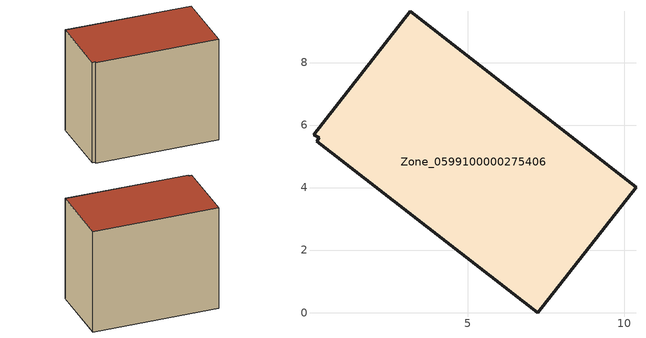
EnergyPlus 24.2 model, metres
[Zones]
Zone_0599100000275406
 floor ground (C_G): 0.24,5.59 0.06,5.7 3.15,9.64 10.38,4.01 7.23,0 0.17,5.49 z3.97
 wall outside (C_F): 10.38,4.01 3.15,9.64 0.06,5.7 0.24,5.59 0.17,5.49 7.23,0 10.38,4.01 z3.97:11.65
 roof outside (C_R): 0.06,5.7 0.24,5.59 0.17,5.49 7.23,0 10.38,4.01 3.15,9.64 z11.65
[BUILDING]
Pand.0599100000275406: North Axis=0; Terrain=City; Loads Convergence Tolerance Value=0.04; Temperature Convergence Tolerance Value=0.4; Solar Distribution=FullExterior; Maximum Number of Warmup Days=25; Minimum Number of Warmup Days=1
[Site:Location]
Rotterdam.The.Hague.AP_ZH_NLD Design_Conditions: Latitude=51.96; Longitude=4.45; Time Zone=1; Elevation=-4.5
[SITE:GROUNDTEMPERATURE:BUILDINGSURFACE]
18, 18, 18, 18, 18, 18, 18, 18, 18, 18, 18, 18
[MATERIAL] Thermal Absorptance=0.9; Solar Absorptance=0.7; Visible Absorptance=0.7
Name | Roughness | Thickness | Conductivity | Density | Specific Heat
G.TI.1975-1991 | MediumSmooth | 0.15 | 0.288461 | 540 | 1210
F.TI.1975-1991 | Rough | 0.3 | 0.230769 | 1920 | 840
R.TI.1975-1991 | MediumRough | 0.2 | 0.153846 | 1500 | 1000
[CONSTRUCTION]
C_G: G.TI.1975-1991
C_F: F.TI.1975-1991
C_R: R.TI.1975-1991
[ZONE]
Zone_0599100000275406: Type=1; Multiplier=1; Ceiling Height=Autocalculate; Volume=Autocalculate; Floor Area=autocalculate; Part of Total Floor Area=Yes
[ZONEINFILTRATION:DESIGNFLOWRATE]
Infil_Zone_0599100000275406: Zone or ZoneList or Space or SpaceList=Zone_0599100000275406; Schedule=AlwaysOn; Design Flow Rate Calculation Method=Flow/Area; Flow Rate per Floor Area=0.003; Constant Term Coefficient=1; Temperature Term Coefficient=0; Velocity Term Coefficient=0; Velocity Squared Term Coefficient=0
[HVACTEMPLATE:ZONE:IDEALLOADSAIRSYSTEM]
Zone_0599100000275406: Maximum Heating Supply Air Temperature=50; Minimum Cooling Supply Air Temperature=13; Maximum Heating Supply Air Humidity Ratio=0.0156; Minimum Cooling Supply Air Humidity Ratio=0.0077; Heating Limit=NoLimit; Cooling Limit=NoLimit; Dehumidification Control Type=ConstantSensibleHeatRatio; Cooling Sensible Heat Ratio=0.7; Dehumidification Setpoint=60; Humidification Control Type=None; Humidification Setpoint=30; Outdoor Air Method=None; Outdoor Air Flow Rate per Person=0.00944; Outdoor Air Flow Rate per Zone Floor Area=0; Outdoor Air Flow Rate per Zone=0; Demand Controlled Ventilation Type=None; Outdoor Air Economizer Type=NoEconomizer; Heat Recovery Type=None; Sensible Heat Recovery Effectiveness=0.7; Latent Heat Recovery Effectiveness=0.65
[ZONECONTROL:THERMOSTAT]
ThermostatControl_Zone_0599100000275406: Zone or ZoneList=Zone_0599100000275406; Control Type Schedule=DualSetpointControlType; Control 1=Thermostat_Zone_0599100000275406; Temperature Difference Between Cutout And Setpoint=0
[THERMOSTATSETPOINT:DUALSETPOINT]
Thermostat_Zone_0599100000275406: Heating Setpoint Temperature Schedule=HeatingSetpoint_Zone_0599100000275406; Cooling Setpoint Temperature Schedule=CoolingSetpoint_Zone_0599100000275406
[SCHEDULE:COMPACT]
HeatingSetpoint_Zone_0599100000275406: Through: 12/31, For: AllDays, Until: 24:00, 21
CoolingSetpoint_Zone_0599100000275406: Through: 12/31, For: AllDays, Until: 24:00, 24
DualSetpointControlType: Through: 12/31, For: AllDays, Until: 24:00, 4
AlwaysOn: Through: 12/31, For: AllDays, Until: 24:00, 1
